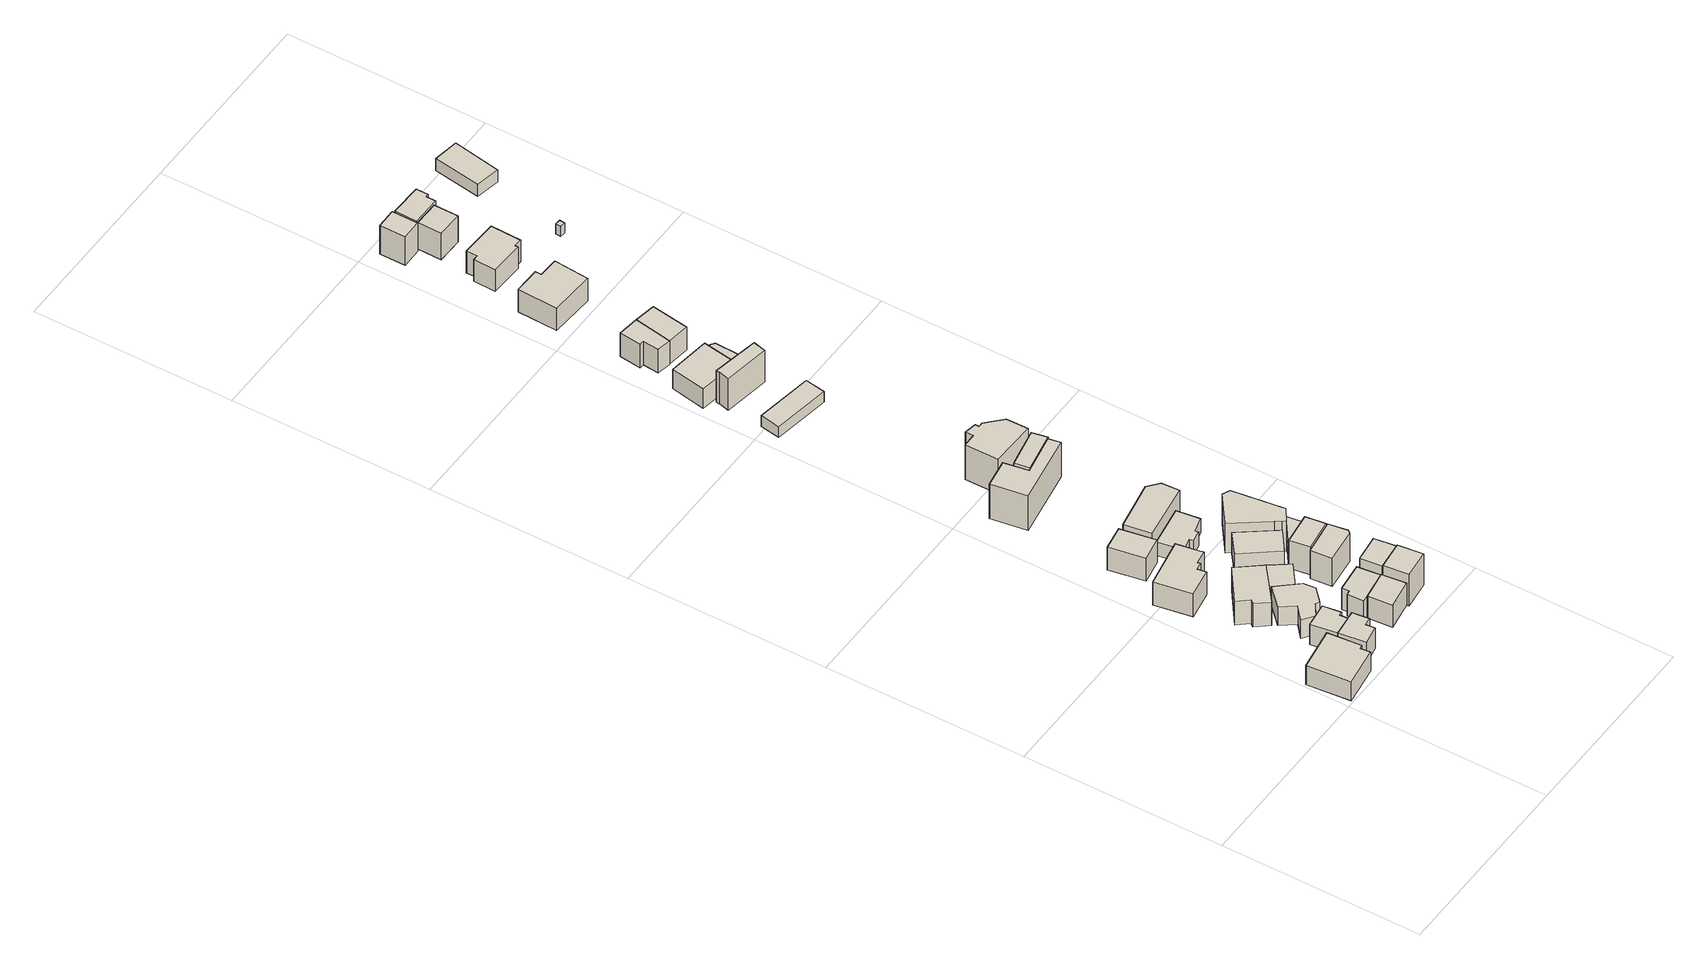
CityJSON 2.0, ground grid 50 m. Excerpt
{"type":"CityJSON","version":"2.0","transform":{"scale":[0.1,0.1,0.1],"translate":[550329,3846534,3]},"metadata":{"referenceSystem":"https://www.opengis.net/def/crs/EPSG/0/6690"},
"CityObjects":{
"building1":{"type":"Building","attributes":{"計測周辺長":43.31,"1/2500図郭":3,"区名":"東淀川区","町丁目名称":"北江口４丁目","街区番号":12,"class":"3001","usage":"411","measuredHeight":5.7,"storeysAboveGround":2,"BuildingDetailAttribute.buildingRoofEdgeArea":115,"BuildingDetailAttribute.buildingStructureType":"601","BuildingDetailAttribute.buildingStructureOrgType":"1","BuildingDetailAttribute.detailedUsage":"1120","BuildingDetailAttribute.specifiedBuildingCoverageRate":0.6,"BuildingDetailAttribute.surveyYear":2017,"BuildingRiverFloodingRiskAttribute.description":"1","BuildingRiverFloodingRiskAttribute.rank":"3","BuildingRiverFloodingRiskAttribute.depth":3.48,"BuildingRiverFloodingRiskAttribute.adminType":"1","BuildingRiverFloodingRiskAttribute.scale":"2","BuildingRiverFloodingRiskAttribute.duration":237.2,"BuildingIDAttribute.prefecture":"27","BuildingIDAttribute.city":"27114"},"geometry":[{"type":"Solid","lod":"1","boundaries":[[[[0,1,2,3,4,5]],[[4,6,7,5]],[[3,8,6,4]],[[2,9,8,3]],[[1,10,9,2]],[[0,11,10,1]],[[5,7,11,0]],[[6,8,9,10,11,7]]]]}]},
"building2":{"type":"Building","attributes":{"計測周辺長":27.05,"1/2500図郭":3,"区名":"東淀川区","町丁目名称":"北江口４丁目","街区番号":12,"class":"3001","usage":"411","measuredHeight":6.3,"storeysAboveGround":2,"BuildingDetailAttribute.buildingRoofEdgeArea":40.95,"BuildingDetailAttribute.buildingStructureType":"601","BuildingDetailAttribute.buildingStructureOrgType":"1","BuildingDetailAttribute.detailedUsage":"1110","BuildingDetailAttribute.specifiedBuildingCoverageRate":0.6,"BuildingDetailAttribute.surveyYear":2017,"BuildingRiverFloodingRiskAttribute.description":"1","BuildingRiverFloodingRiskAttribute.rank":"3","BuildingRiverFloodingRiskAttribute.depth":3.48,"BuildingRiverFloodingRiskAttribute.adminType":"1","BuildingRiverFloodingRiskAttribute.scale":"2","BuildingRiverFloodingRiskAttribute.duration":237.2,"BuildingIDAttribute.prefecture":"27","BuildingIDAttribute.city":"27114"},"geometry":[{"type":"Solid","lod":"1","boundaries":[[[[12,13,14,15,16,17,18]],[[17,19,20,18]],[[16,21,19,17]],[[15,22,21,16]],[[14,23,22,15]],[[13,24,23,14]],[[12,25,24,13]],[[18,20,25,12]],[[19,21,22,23,24,25,20]]]]}]},
"building3":{"type":"Building","attributes":{"計測周辺長":25.41,"1/2500図郭":3,"区名":"東淀川区","町丁目名称":"北江口４丁目","街区番号":12,"class":"3001","usage":"411","measuredHeight":6,"storeysAboveGround":2,"BuildingDetailAttribute.buildingRoofEdgeArea":38.56,"BuildingDetailAttribute.buildingStructureType":"601","BuildingDetailAttribute.buildingStructureOrgType":"1","BuildingDetailAttribute.detailedUsage":"1110","BuildingDetailAttribute.specifiedBuildingCoverageRate":0.6,"BuildingDetailAttribute.surveyYear":2017,"BuildingRiverFloodingRiskAttribute.description":"1","BuildingRiverFloodingRiskAttribute.rank":"3","BuildingRiverFloodingRiskAttribute.depth":3.35,"BuildingRiverFloodingRiskAttribute.adminType":"1","BuildingRiverFloodingRiskAttribute.scale":"2","BuildingRiverFloodingRiskAttribute.duration":222.32,"BuildingIDAttribute.prefecture":"27","BuildingIDAttribute.city":"27114"},"geometry":[{"type":"Solid","lod":"1","boundaries":[[[[26,27,28,29,30,31]],[[30,32,33,31]],[[29,34,32,30]],[[28,35,34,29]],[[27,36,35,28]],[[26,37,36,27]],[[31,33,37,26]],[[32,34,35,36,37,33]]]]}]},
"building4":{"type":"Building","attributes":{"計測周辺長":37.51,"1/2500図郭":3,"区名":"東淀川区","町丁目名称":"北江口４丁目","街区番号":12,"class":"3001","usage":"411","measuredHeight":5.5,"storeysAboveGround":2,"BuildingDetailAttribute.buildingRoofEdgeArea":72.08,"BuildingDetailAttribute.buildingStructureType":"601","BuildingDetailAttribute.buildingStructureOrgType":"1","BuildingDetailAttribute.detailedUsage":"1110","BuildingDetailAttribute.specifiedBuildingCoverageRate":0.6,"BuildingDetailAttribute.surveyYear":2017,"BuildingRiverFloodingRiskAttribute.description":"1","BuildingRiverFloodingRiskAttribute.rank":"3","BuildingRiverFloodingRiskAttribute.depth":3.35,"BuildingRiverFloodingRiskAttribute.adminType":"1","BuildingRiverFloodingRiskAttribute.scale":"2","BuildingRiverFloodingRiskAttribute.duration":222.32,"BuildingIDAttribute.prefecture":"27","BuildingIDAttribute.city":"27114"},"geometry":[{"type":"Solid","lod":"1","boundaries":[[[[38,39,40,41,42,43,44,45,46]],[[45,47,48,46]],[[44,49,47,45]],[[43,50,49,44]],[[42,51,50,43]],[[41,52,51,42]],[[40,53,52,41]],[[39,54,53,40]],[[38,55,54,39]],[[46,48,55,38]],[[47,49,50,51,52,53,54,55,48]]]]}]},
"building5":{"type":"Building","attributes":{"計測周辺長":37.83,"1/2500図郭":3,"区名":"東淀川区","町丁目名称":"北江口４丁目","街区番号":12,"class":"3001","usage":"411","measuredHeight":7,"storeysAboveGround":2,"BuildingDetailAttribute.buildingRoofEdgeArea":82.46,"BuildingDetailAttribute.buildingStructureType":"601","BuildingDetailAttribute.buildingStructureOrgType":"1","BuildingDetailAttribute.detailedUsage":"1110","BuildingDetailAttribute.specifiedBuildingCoverageRate":0.6,"BuildingDetailAttribute.surveyYear":2017,"BuildingRiverFloodingRiskAttribute.description":"1","BuildingRiverFloodingRiskAttribute.rank":"3","BuildingRiverFloodingRiskAttribute.depth":3.55,"BuildingRiverFloodingRiskAttribute.adminType":"1","BuildingRiverFloodingRiskAttribute.scale":"2","BuildingRiverFloodingRiskAttribute.duration":240.12,"BuildingIDAttribute.prefecture":"27","BuildingIDAttribute.city":"27114"},"geometry":[{"type":"Solid","lod":"1","boundaries":[[[[56,57,58,59,60,61]],[[60,62,63,61]],[[59,64,62,60]],[[58,65,64,59]],[[57,66,65,58]],[[56,67,66,57]],[[61,63,67,56]],[[62,64,65,66,67,63]]]]}]},
"building6":{"type":"Building","attributes":{"class":"3001","measuredHeight":6.9,"BuildingDetailAttribute.specifiedBuildingCoverageRate":0.6,"BuildingDetailAttribute.surveyYear":2017,"BuildingRiverFloodingRiskAttribute.description":"1","BuildingRiverFloodingRiskAttribute.rank":"3","BuildingRiverFloodingRiskAttribute.depth":3.55,"BuildingRiverFloodingRiskAttribute.adminType":"1","BuildingRiverFloodingRiskAttribute.scale":"2","BuildingRiverFloodingRiskAttribute.duration":240.12,"BuildingIDAttribute.prefecture":"27","BuildingIDAttribute.city":"27114"},"geometry":[{"type":"Solid","lod":"1","boundaries":[[[[68,69,70,71,72,73,74,75,76]],[[75,77,78,76]],[[74,79,77,75]],[[73,80,79,74]],[[72,81,80,73]],[[71,82,81,72]],[[70,83,82,71]],[[69,84,83,70]],[[68,85,84,69]],[[76,78,85,68]],[[77,79,80,81,82,83,84,85,78]]]]}]},
"building7":{"type":"Building","attributes":{"計測周辺長":30,"1/2500図郭":3,"区名":"東淀川区","町丁目名称":"北江口４丁目","街区番号":13,"class":"3001","usage":"412","measuredHeight":6.8,"storeysAboveGround":2,"BuildingDetailAttribute.buildingRoofEdgeArea":54.28,"BuildingDetailAttribute.buildingStructureType":"601","BuildingDetailAttribute.buildingStructureOrgType":"1","BuildingDetailAttribute.detailedUsage":"1130","BuildingDetailAttribute.specifiedBuildingCoverageRate":0.6,"BuildingDetailAttribute.surveyYear":2017,"BuildingRiverFloodingRiskAttribute.description":"1","BuildingRiverFloodingRiskAttribute.rank":"3","BuildingRiverFloodingRiskAttribute.depth":3.56,"BuildingRiverFloodingRiskAttribute.adminType":"1","BuildingRiverFloodingRiskAttribute.scale":"2","BuildingRiverFloodingRiskAttribute.duration":240.9,"BuildingIDAttribute.prefecture":"27","BuildingIDAttribute.city":"27114"},"geometry":[{"type":"Solid","lod":"1","boundaries":[[[[86,87,88,89]],[[88,90,91,89]],[[87,92,90,88]],[[86,93,92,87]],[[89,91,93,86]],[[90,92,93,91]]]]}]},
"building8":{"type":"Building","attributes":{"計測周辺長":26.68,"1/2500図郭":3,"区名":"東淀川区","町丁目名称":"北江口４丁目","街区番号":12,"class":"3001","usage":"411","measuredHeight":6.6,"storeysAboveGround":2,"BuildingDetailAttribute.buildingRoofEdgeArea":44.03,"BuildingDetailAttribute.buildingStructureType":"601","BuildingDetailAttribute.buildingStructureOrgType":"1","BuildingDetailAttribute.detailedUsage":"1110","BuildingDetailAttribute.specifiedBuildingCoverageRate":0.6,"BuildingDetailAttribute.surveyYear":2017,"BuildingRiverFloodingRiskAttribute.description":"1","BuildingRiverFloodingRiskAttribute.rank":"3","BuildingRiverFloodingRiskAttribute.depth":3.48,"BuildingRiverFloodingRiskAttribute.adminType":"1","BuildingRiverFloodingRiskAttribute.scale":"2","BuildingRiverFloodingRiskAttribute.duration":237.2,"BuildingIDAttribute.prefecture":"27","BuildingIDAttribute.city":"27114"},"geometry":[{"type":"Solid","lod":"1","boundaries":[[[[94,95,96,97]],[[96,98,99,97]],[[95,100,98,96]],[[94,101,100,95]],[[97,99,101,94]],[[98,100,101,99]]]]}]},
"building9":{"type":"Building","attributes":{"計測周辺長":28.24,"1/2500図郭":3,"区名":"東淀川区","町丁目名称":"北江口４丁目","街区番号":12,"class":"3001","usage":"411","measuredHeight":3.6,"storeysAboveGround":2,"BuildingDetailAttribute.buildingRoofEdgeArea":48.54,"BuildingDetailAttribute.buildingStructureType":"601","BuildingDetailAttribute.buildingStructureOrgType":"1","BuildingDetailAttribute.detailedUsage":"1110","BuildingDetailAttribute.specifiedBuildingCoverageRate":0.6,"BuildingDetailAttribute.surveyYear":2017,"BuildingRiverFloodingRiskAttribute.description":"1","BuildingRiverFloodingRiskAttribute.rank":"3","BuildingRiverFloodingRiskAttribute.depth":3.35,"BuildingRiverFloodingRiskAttribute.adminType":"1","BuildingRiverFloodingRiskAttribute.scale":"2","BuildingRiverFloodingRiskAttribute.duration":222.32,"BuildingIDAttribute.prefecture":"27","BuildingIDAttribute.city":"27114"},"geometry":[{"type":"Solid","lod":"1","boundaries":[[[[102,103,104,105]],[[104,106,107,105]],[[103,108,106,104]],[[102,109,108,103]],[[105,107,109,102]],[[106,108,109,107]]]]}]},
"building10":{"type":"Building","attributes":{"計測周辺長":28.86,"1/2500図郭":3,"区名":"東淀川区","町丁目名称":"北江口４丁目","街区番号":12,"class":"3001","usage":"411","measuredHeight":6.5,"storeysAboveGround":2,"BuildingDetailAttribute.buildingRoofEdgeArea":48.58,"BuildingDetailAttribute.buildingStructureType":"601","BuildingDetailAttribute.buildingStructureOrgType":"1","BuildingDetailAttribute.detailedUsage":"1110","BuildingDetailAttribute.specifiedBuildingCoverageRate":0.6,"BuildingDetailAttribute.surveyYear":2017,"BuildingRiverFloodingRiskAttribute.description":"1","BuildingRiverFloodingRiskAttribute.rank":"3","BuildingRiverFloodingRiskAttribute.depth":3.35,"BuildingRiverFloodingRiskAttribute.adminType":"1","BuildingRiverFloodingRiskAttribute.scale":"2","BuildingRiverFloodingRiskAttribute.duration":222.32,"BuildingIDAttribute.prefecture":"27","BuildingIDAttribute.city":"27114"},"geometry":[{"type":"Solid","lod":"1","boundaries":[[[[96,110,111,112,113,114,97]],[[114,115,116,97]],[[113,117,115,114]],[[112,118,117,113]],[[111,119,118,112]],[[110,120,119,111]],[[96,121,120,110]],[[97,116,121,96]],[[115,117,118,119,120,121,116]]]]}]},
"building11":{"type":"Building","attributes":{"計測周辺長":34.44,"1/2500図郭":3,"区名":"東淀川区","町丁目名称":"北江口４丁目","街区番号":12,"class":"3001","usage":"411","measuredHeight":6.3,"storeysAboveGround":2,"BuildingDetailAttribute.buildingRoofEdgeArea":69.98,"BuildingDetailAttribute.buildingStructureType":"601","BuildingDetailAttribute.buildingStructureOrgType":"1","BuildingDetailAttribute.detailedUsage":"1110","BuildingDetailAttribute.specifiedBuildingCoverageRate":0.6,"BuildingDetailAttribute.surveyYear":2017,"BuildingRiverFloodingRiskAttribute.description":"1","BuildingRiverFloodingRiskAttribute.rank":"3","BuildingRiverFloodingRiskAttribute.depth":3.55,"BuildingRiverFloodingRiskAttribute.adminType":"1","BuildingRiverFloodingRiskAttribute.scale":"2","BuildingRiverFloodingRiskAttribute.duration":240.12,"BuildingIDAttribute.prefecture":"27","BuildingIDAttribute.city":"27114"},"geometry":[{"type":"Solid","lod":"1","boundaries":[[[[122,123,124,125,126]],[[125,127,128,126]],[[124,129,127,125]],[[123,130,129,124]],[[122,131,130,123]],[[126,128,131,122]],[[127,129,130,131,128]]]]}]},
"building12":{"type":"Building","attributes":{"計測周辺長":26.52,"1/2500図郭":3,"区名":"東淀川区","町丁目名称":"北江口４丁目","街区番号":12,"class":"3001","usage":"411","measuredHeight":9.3,"storeysAboveGround":3,"BuildingDetailAttribute.buildingRoofEdgeArea":43.83,"BuildingDetailAttribute.buildingStructureType":"601","BuildingDetailAttribute.buildingStructureOrgType":"1","BuildingDetailAttribute.detailedUsage":"1110","BuildingDetailAttribute.specifiedBuildingCoverageRate":0.6,"BuildingDetailAttribute.surveyYear":2017,"BuildingRiverFloodingRiskAttribute.description":"1","BuildingRiverFloodingRiskAttribute.rank":"3","BuildingRiverFloodingRiskAttribute.depth":3.42,"BuildingRiverFloodingRiskAttribute.adminType":"1","BuildingRiverFloodingRiskAttribute.scale":"2","BuildingRiverFloodingRiskAttribute.duration":230.02,"BuildingIDAttribute.prefecture":"27","BuildingIDAttribute.city":"27114"},"geometry":[{"type":"Solid","lod":"1","boundaries":[[[[132,133,134,135]],[[134,136,137,135]],[[133,138,136,134]],[[132,139,138,133]],[[135,137,139,132]],[[136,138,139,137]]]]}]},
"building13":{"type":"Building","attributes":{"計測周辺長":34.28,"1/2500図郭":3,"区名":"東淀川区","町丁目名称":"北江口４丁目","街区番号":13,"class":"3001","usage":"411","measuredHeight":4,"storeysAboveGround":1,"BuildingDetailAttribute.buildingRoofEdgeArea":65.37,"BuildingDetailAttribute.buildingStructureType":"601","BuildingDetailAttribute.buildingStructureOrgType":"1","BuildingDetailAttribute.detailedUsage":"1110","BuildingDetailAttribute.specifiedBuildingCoverageRate":0.6,"BuildingDetailAttribute.surveyYear":2017,"BuildingRiverFloodingRiskAttribute.description":"1","BuildingRiverFloodingRiskAttribute.rank":"3","BuildingRiverFloodingRiskAttribute.depth":3.56,"BuildingRiverFloodingRiskAttribute.adminType":"1","BuildingRiverFloodingRiskAttribute.scale":"2","BuildingRiverFloodingRiskAttribute.duration":240.9,"BuildingIDAttribute.prefecture":"27","BuildingIDAttribute.city":"27114"},"geometry":[{"type":"Solid","lod":"1","boundaries":[[[[140,141,142,143,144,145,146,147]],[[146,148,149,147]],[[145,150,148,146]],[[144,151,150,145]],[[143,152,151,144]],[[142,153,152,143]],[[141,154,153,142]],[[140,155,154,141]],[[147,149,155,140]],[[148,150,151,152,153,154,155,149]]]]}]},
"building14":{"type":"Building","attributes":{"計測周辺長":24.79,"1/2500図郭":3,"区名":"東淀川区","町丁目名称":"北江口４丁目","街区番号":12,"class":"3001","usage":"413","measuredHeight":9,"storeysAboveGround":3,"BuildingDetailAttribute.buildingRoofEdgeArea":37.99,"BuildingDetailAttribute.buildingStructureType":"601","BuildingDetailAttribute.buildingStructureOrgType":"1","BuildingDetailAttribute.detailedUsage":"1150","BuildingDetailAttribute.specifiedBuildingCoverageRate":0.6,"BuildingDetailAttribute.surveyYear":2017,"BuildingRiverFloodingRiskAttribute.description":"1","BuildingRiverFloodingRiskAttribute.rank":"3","BuildingRiverFloodingRiskAttribute.depth":3.61,"BuildingRiverFloodingRiskAttribute.adminType":"1","BuildingRiverFloodingRiskAttribute.scale":"2","BuildingRiverFloodingRiskAttribute.duration":245.62,"BuildingIDAttribute.prefecture":"27","BuildingIDAttribute.city":"27114"},"geometry":[{"type":"Solid","lod":"1","boundaries":[[[[135,156,157,158,132]],[[158,159,160,132]],[[157,161,159,158]],[[156,162,161,157]],[[135,163,162,156]],[[132,160,163,135]],[[159,161,162,163,160]]]]}]},
"building15":{"type":"Building","attributes":{"計測周辺長":29.52,"1/2500図郭":3,"区名":"東淀川区","町丁目名称":"北江口４丁目","街区番号":12,"class":"3002","usage":"411","measuredHeight":8.4,"storeysAboveGround":3,"BuildingDetailAttribute.buildingRoofEdgeArea":52.19,"BuildingDetailAttribute.buildingStructureType":"610","BuildingDetailAttribute.buildingStructureOrgType":"2","BuildingDetailAttribute.detailedUsage":"1110","BuildingDetailAttribute.specifiedBuildingCoverageRate":0.6,"BuildingDetailAttribute.surveyYear":2017,"BuildingRiverFloodingRiskAttribute.description":"1","BuildingRiverFloodingRiskAttribute.rank":"3","BuildingRiverFloodingRiskAttribute.depth":3.35,"BuildingRiverFloodingRiskAttribute.adminType":"1","BuildingRiverFloodingRiskAttribute.scale":"2","BuildingRiverFloodingRiskAttribute.duration":222.32,"BuildingIDAttribute.prefecture":"27","BuildingIDAttribute.city":"27114"},"geometry":[{"type":"Solid","lod":"1","boundaries":[[[[164,165,166,167,168]],[[167,169,170,168]],[[166,171,169,167]],[[165,172,171,166]],[[164,173,172,165]],[[168,170,173,164]],[[169,171,172,173,170]]]]}]},
"building16":{"type":"Building","attributes":{"計測周辺長":41.69,"1/2500図郭":3,"区名":"東淀川区","町丁目名称":"北江口４丁目","街区番号":13,"class":"3001","usage":"412","measuredHeight":6.5,"storeysAboveGround":2,"BuildingDetailAttribute.buildingRoofEdgeArea":99.34,"BuildingDetailAttribute.buildingStructureType":"601","BuildingDetailAttribute.buildingStructureOrgType":"1","BuildingDetailAttribute.detailedUsage":"1130","BuildingDetailAttribute.specifiedBuildingCoverageRate":0.6,"BuildingDetailAttribute.surveyYear":2017,"BuildingRiverFloodingRiskAttribute.description":"1","BuildingRiverFloodingRiskAttribute.rank":"3","BuildingRiverFloodingRiskAttribute.depth":3.56,"BuildingRiverFloodingRiskAttribute.adminType":"1","BuildingRiverFloodingRiskAttribute.scale":"2","BuildingRiverFloodingRiskAttribute.duration":240.9,"BuildingIDAttribute.prefecture":"27","BuildingIDAttribute.city":"27114"},"geometry":[{"type":"Solid","lod":"1","boundaries":[[[[174,175,176,177,178]],[[177,179,180,178]],[[176,181,179,177]],[[175,182,181,176]],[[174,183,182,175]],[[178,180,183,174]],[[179,181,182,183,180]]]]}]},
"building17":{"type":"Building","attributes":{"計測周辺長":26.95,"1/2500図郭":3,"区名":"東淀川区","町丁目名称":"北江口４丁目","街区番号":12,"class":"3001","usage":"413","measuredHeight":8.3,"storeysAboveGround":3,"BuildingDetailAttribute.buildingRoofEdgeArea":42.5,"BuildingDetailAttribute.buildingStructureType":"601","BuildingDetailAttribute.buildingStructureOrgType":"1","BuildingDetailAttribute.detailedUsage":"1150","BuildingDetailAttribute.specifiedBuildingCoverageRate":0.6,"BuildingDetailAttribute.surveyYear":2017,"BuildingRiverFloodingRiskAttribute.description":"1","BuildingRiverFloodingRiskAttribute.rank":"3","BuildingRiverFloodingRiskAttribute.depth":3.35,"BuildingRiverFloodingRiskAttribute.adminType":"1","BuildingRiverFloodingRiskAttribute.scale":"2","BuildingRiverFloodingRiskAttribute.duration":222.32,"BuildingIDAttribute.prefecture":"27","BuildingIDAttribute.city":"27114"},"geometry":[{"type":"Solid","lod":"1","boundaries":[[[[184,185,186,187]],[[186,188,189,187]],[[185,190,188,186]],[[184,191,190,185]],[[187,189,191,184]],[[188,190,191,189]]]]}]},
"building18":{"type":"Building","attributes":{"計測周辺長":22.62,"1/2500図郭":3,"区名":"東淀川区","町丁目名称":"北江口４丁目","街区番号":12,"class":"3001","usage":"401","measuredHeight":6.6,"storeysAboveGround":3,"BuildingDetailAttribute.buildingRoofEdgeArea":19.5,"BuildingDetailAttribute.buildingStructureType":"601","BuildingDetailAttribute.buildingStructureOrgType":"1","BuildingDetailAttribute.detailedUsage":"1310","BuildingDetailAttribute.specifiedBuildingCoverageRate":0.6,"BuildingDetailAttribute.surveyYear":2017,"BuildingRiverFloodingRiskAttribute.description":"1","BuildingRiverFloodingRiskAttribute.rank":"3","BuildingRiverFloodingRiskAttribute.depth":3.55,"BuildingRiverFloodingRiskAttribute.adminType":"1","BuildingRiverFloodingRiskAttribute.scale":"2","BuildingRiverFloodingRiskAttribute.duration":240.12,"BuildingIDAttribute.prefecture":"27","BuildingIDAttribute.city":"27114"},"geometry":[{"type":"Solid","lod":"1","boundaries":[[[[186,192,187]],[[192,193,194,187]],[[186,195,193,192]],[[187,194,195,186]],[[193,195,194]]]]}]},
"building19":{"type":"Building","attributes":{"計測周辺長":53.39,"1/2500図郭":3,"区名":"東淀川区","町丁目名称":"北江口４丁目","街区番号":14,"class":"3002","usage":"414","measuredHeight":10.3,"storeysAboveGround":3,"BuildingDetailAttribute.buildingRoofEdgeArea":95.9,"BuildingDetailAttribute.buildingStructureType":"610","BuildingDetailAttribute.buildingStructureOrgType":"2","BuildingDetailAttribute.detailedUsage":"1140","BuildingDetailAttribute.specifiedBuildingCoverageRate":0.8,"BuildingDetailAttribute.surveyYear":2017,"BuildingRiverFloodingRiskAttribute.description":"1","BuildingRiverFloodingRiskAttribute.rank":"3","BuildingRiverFloodingRiskAttribute.depth":3.5,"BuildingRiverFloodingRiskAttribute.adminType":"1","BuildingRiverFloodingRiskAttribute.scale":"2","BuildingRiverFloodingRiskAttribute.duration":234.48,"BuildingIDAttribute.prefecture":"27","BuildingIDAttribute.city":"27114"},"geometry":[{"type":"Solid","lod":"1","boundaries":[[[[196,197,198,199,200,201]],[[200,202,203,201]],[[199,204,202,200]],[[198,205,204,199]],[[197,206,205,198]],[[196,207,206,197]],[[201,203,207,196]],[[202,204,205,206,207,203]]]]}]},
"building20":{"type":"Building","attributes":{"計測周辺長":41.24,"1/2500図郭":3,"区名":"東淀川区","町丁目名称":"北江口４丁目","街区番号":12,"class":"3002","usage":"413","measuredHeight":9,"storeysAboveGround":3,"BuildingDetailAttribute.buildingRoofEdgeArea":96.65,"BuildingDetailAttribute.buildingStructureType":"610","BuildingDetailAttribute.buildingStructureOrgType":"2","BuildingDetailAttribute.detailedUsage":"1150","BuildingDetailAttribute.specifiedBuildingCoverageRate":0.6,"BuildingDetailAttribute.surveyYear":2017,"BuildingRiverFloodingRiskAttribute.description":"1","BuildingRiverFloodingRiskAttribute.rank":"3","BuildingRiverFloodingRiskAttribute.depth":3.55,"BuildingRiverFloodingRiskAttribute.adminType":"1","BuildingRiverFloodingRiskAttribute.scale":"2","BuildingRiverFloodingRiskAttribute.duration":240.12,"BuildingIDAttribute.prefecture":"27","BuildingIDAttribute.city":"27114"},"geometry":[{"type":"Solid","lod":"1","boundaries":[[[[126,208,209,210,211,212,122]],[[212,213,214,122]],[[211,215,213,212]],[[210,216,215,211]],[[209,217,216,210]],[[208,218,217,209]],[[126,219,218,208]],[[122,214,219,126]],[[213,215,216,217,218,219,214]]]]}]},
"building21":{"type":"Building","attributes":{"計測周辺長":27.66,"1/2500図郭":3,"区名":"東淀川区","町丁目名称":"北江口４丁目","街区番号":14,"class":"3002","usage":"411","measuredHeight":9.3,"storeysAboveGround":3,"BuildingDetailAttribute.buildingRoofEdgeArea":38.12,"BuildingDetailAttribute.buildingStructureType":"610","BuildingDetailAttribute.buildingStructureOrgType":"2","BuildingDetailAttribute.detailedUsage":"1110","BuildingDetailAttribute.specifiedBuildingCoverageRate":0.8,"BuildingDetailAttribute.surveyYear":2017,"BuildingRiverFloodingRiskAttribute.description":"1","BuildingRiverFloodingRiskAttribute.rank":"3","BuildingRiverFloodingRiskAttribute.depth":3.5,"BuildingRiverFloodingRiskAttribute.adminType":"1","BuildingRiverFloodingRiskAttribute.scale":"2","BuildingRiverFloodingRiskAttribute.duration":234.48,"BuildingIDAttribute.prefecture":"27","BuildingIDAttribute.city":"27114"},"geometry":[{"type":"Solid","lod":"1","boundaries":[[[[220,221,222,223]],[[222,224,225,223]],[[221,226,224,222]],[[220,227,226,221]],[[223,225,227,220]],[[224,226,227,225]]]]}]},
"building22":{"type":"Building","attributes":{"計測周辺長":40.86,"1/2500図郭":3,"区名":"東淀川区","町丁目名称":"北江口４丁目","街区番号":14,"class":"3002","usage":"413","measuredHeight":10.3,"storeysAboveGround":3,"BuildingDetailAttribute.buildingRoofEdgeArea":96.34,"BuildingDetailAttribute.buildingStructureType":"610","BuildingDetailAttribute.buildingStructureOrgType":"2","BuildingDetailAttribute.detailedUsage":"1150","BuildingDetailAttribute.specifiedBuildingCoverageRate":0.8,"BuildingDetailAttribute.surveyYear":2017,"BuildingRiverFloodingRiskAttribute.description":"1","BuildingRiverFloodingRiskAttribute.rank":"3","BuildingRiverFloodingRiskAttribute.depth":3.5,"BuildingRiverFloodingRiskAttribute.adminType":"1","BuildingRiverFloodingRiskAttribute.scale":"2","BuildingRiverFloodingRiskAttribute.duration":234.48,"BuildingIDAttribute.prefecture":"27","BuildingIDAttribute.city":"27114"},"geometry":[{"type":"Solid","lod":"1","boundaries":[[[[228,229,230,231,232,233,234,235,236]],[[235,237,238,236]],[[234,239,237,235]],[[233,240,239,234]],[[232,241,240,233]],[[231,242,241,232]],[[230,243,242,231]],[[229,244,243,230]],[[228,245,244,229]],[[236,238,245,228]],[[237,239,240,241,242,243,244,245,238]]]]}]},
"building23":{"type":"Building","attributes":{"計測周辺長":38.87,"1/2500図郭":3,"区名":"東淀川区","町丁目名称":"井高野２丁目","街区番号":1,"class":"3003","usage":"441","measuredHeight":3.2,"storeysAboveGround":1,"BuildingDetailAttribute.buildingRoofEdgeArea":72.65,"BuildingDetailAttribute.buildingStructureType":"610","BuildingDetailAttribute.buildingStructureOrgType":"2","BuildingDetailAttribute.detailedUsage":"1520","BuildingDetailAttribute.specifiedBuildingCoverageRate":0.6,"BuildingDetailAttribute.surveyYear":2017,"BuildingRiverFloodingRiskAttribute.description":"1","BuildingRiverFloodingRiskAttribute.rank":"3","BuildingRiverFloodingRiskAttribute.depth":3.14,"BuildingRiverFloodingRiskAttribute.adminType":"1","BuildingRiverFloodingRiskAttribute.scale":"2","BuildingRiverFloodingRiskAttribute.duration":197.02,"BuildingIDAttribute.prefecture":"27","BuildingIDAttribute.city":"27114"},"geometry":[{"type":"Solid","lod":"1","boundaries":[[[[246,247,248,249]],[[248,250,251,249]],[[247,252,250,248]],[[246,253,252,247]],[[249,251,253,246]],[[250,252,253,251]]]]}]},
"building24":{"type":"Building","attributes":{"計測周辺長":39.05,"1/2500図郭":3,"区名":"東淀川区","町丁目名称":"井高野２丁目","街区番号":1,"class":"3001","usage":"402","measuredHeight":5.8,"storeysAboveGround":2,"BuildingDetailAttribute.buildingRoofEdgeArea":94.72,"BuildingDetailAttribute.buildingStructureType":"610","BuildingDetailAttribute.buildingStructureOrgType":"2","BuildingDetailAttribute.detailedUsage":"1240","BuildingDetailAttribute.specifiedBuildingCoverageRate":0.6,"BuildingDetailAttribute.surveyYear":2017,"BuildingRiverFloodingRiskAttribute.description":"1","BuildingRiverFloodingRiskAttribute.rank":"3","BuildingRiverFloodingRiskAttribute.depth":3.02,"BuildingRiverFloodingRiskAttribute.adminType":"1","BuildingRiverFloodingRiskAttribute.scale":"2","BuildingRiverFloodingRiskAttribute.duration":180.42,"BuildingIDAttribute.prefecture":"27","BuildingIDAttribute.city":"27114"},"geometry":[{"type":"Solid","lod":"1","boundaries":[[[[254,255,256,257]],[[256,258,259,257]],[[255,260,258,256]],[[254,261,260,255]],[[257,259,261,254]],[[258,260,261,259]]]]}]},
"building25":{"type":"Building","attributes":{"計測周辺長":30.3,"1/2500図郭":3,"区名":"東淀川区","町丁目名称":"井高野２丁目","街区番号":1,"class":"3001","usage":"413","measuredHeight":9.3,"storeysAboveGround":3,"BuildingDetailAttribute.buildingRoofEdgeArea":40.41,"BuildingDetailAttribute.buildingStructureType":"601","BuildingDetailAttribute.buildingStructureOrgType":"1","BuildingDetailAttribute.detailedUsage":"1150","BuildingDetailAttribute.specifiedBuildingCoverageRate":0.6,"BuildingDetailAttribute.surveyYear":2017,"BuildingRiverFloodingRiskAttribute.description":"1","BuildingRiverFloodingRiskAttribute.rank":"3","BuildingRiverFloodingRiskAttribute.depth":3.02,"BuildingRiverFloodingRiskAttribute.adminType":"1","BuildingRiverFloodingRiskAttribute.scale":"2","BuildingRiverFloodingRiskAttribute.duration":180.42,"BuildingIDAttribute.prefecture":"27","BuildingIDAttribute.city":"27114"},"geometry":[{"type":"Solid","lod":"1","boundaries":[[[[262,263,264,265,266,267]],[[266,268,269,267]],[[265,270,268,266]],[[264,271,270,265]],[[263,272,271,264]],[[262,273,272,263]],[[267,269,273,262]],[[268,270,271,272,273,269]]]]}]},
"building26":{"type":"Building","attributes":{"計測周辺長":29.37,"1/2500図郭":3,"区名":"東淀川区","町丁目名称":"井高野２丁目","街区番号":1,"class":"3001","usage":"411","measuredHeight":7,"storeysAboveGround":2,"BuildingDetailAttribute.buildingRoofEdgeArea":43.28,"BuildingDetailAttribute.buildingStructureType":"601","BuildingDetailAttribute.buildingStructureOrgType":"1","BuildingDetailAttribute.detailedUsage":"1110","BuildingDetailAttribute.specifiedBuildingCoverageRate":0.6,"BuildingDetailAttribute.surveyYear":2017,"BuildingRiverFloodingRiskAttribute.description":"1","BuildingRiverFloodingRiskAttribute.rank":"3","BuildingRiverFloodingRiskAttribute.depth":3.05,"BuildingRiverFloodingRiskAttribute.adminType":"1","BuildingRiverFloodingRiskAttribute.scale":"2","BuildingRiverFloodingRiskAttribute.duration":182.48,"BuildingIDAttribute.prefecture":"27","BuildingIDAttribute.city":"27114"},"geometry":[{"type":"Solid","lod":"1","boundaries":[[[[274,275,276,277,278,279]],[[278,280,281,279]],[[277,282,280,278]],[[276,283,282,277]],[[275,284,283,276]],[[274,285,284,275]],[[279,281,285,274]],[[280,282,283,284,285,281]]]]}]},
"building27":{"type":"Building","attributes":{"計測周辺長":23.47,"1/2500図郭":3,"区名":"東淀川区","町丁目名称":"井高野２丁目","街区番号":1,"class":"3001","usage":"402","measuredHeight":4.8,"storeysAboveGround":1,"BuildingDetailAttribute.buildingRoofEdgeArea":23.53,"BuildingDetailAttribute.buildingStructureType":"610","BuildingDetailAttribute.buildingStructureOrgType":"2","BuildingDetailAttribute.detailedUsage":"1240","BuildingDetailAttribute.specifiedBuildingCoverageRate":0.6,"BuildingDetailAttribute.surveyYear":2017,"BuildingRiverFloodingRiskAttribute.description":"1","BuildingRiverFloodingRiskAttribute.rank":"3","BuildingRiverFloodingRiskAttribute.depth":3.02,"BuildingRiverFloodingRiskAttribute.adminType":"1","BuildingRiverFloodingRiskAttribute.scale":"2","BuildingRiverFloodingRiskAttribute.duration":180.42,"BuildingIDAttribute.prefecture":"27","BuildingIDAttribute.city":"27114"},"geometry":[{"type":"Solid","lod":"1","boundaries":[[[[286,287,288,289,290]],[[289,291,292,290]],[[288,293,291,289]],[[287,294,293,288]],[[286,295,294,287]],[[290,292,295,286]],[[291,293,294,295,292]]]]}]},
"building28":{"type":"Building","attributes":{"計測周辺長":29.93,"1/2500図郭":3,"区名":"東淀川区","町丁目名称":"井高野２丁目","街区番号":1,"class":"3001","usage":"411","measuredHeight":6.9,"storeysAboveGround":2,"BuildingDetailAttribute.buildingRoofEdgeArea":51.81,"BuildingDetailAttribute.buildingStructureType":"601","BuildingDetailAttribute.buildingStructureOrgType":"1","BuildingDetailAttribute.detailedUsage":"1110","BuildingDetailAttribute.specifiedBuildingCoverageRate":0.6,"BuildingDetailAttribute.surveyYear":2017,"BuildingRiverFloodingRiskAttribute.description":"1","BuildingRiverFloodingRiskAttribute.rank":"3","BuildingRiverFloodingRiskAttribute.depth":3.05,"BuildingRiverFloodingRiskAttribute.adminType":"1","BuildingRiverFloodingRiskAttribute.scale":"2","BuildingRiverFloodingRiskAttribute.duration":182.48,"BuildingIDAttribute.prefecture":"27","BuildingIDAttribute.city":"27114"},"geometry":[{"type":"Solid","lod":"1","boundaries":[[[[296,297,298,299]],[[298,285,281,299]],[[297,300,285,298]],[[296,301,300,297]],[[299,281,301,296]],[[285,300,301,281]]]]}]},
"building29":{"type":"Building","attributes":{"計測周辺長":43.08,"1/2500図郭":3,"区名":"東淀川区","町丁目名称":"井高野２丁目","街区番号":1,"class":"3001","usage":"411","measuredHeight":6.7,"storeysAboveGround":2,"BuildingDetailAttribute.buildingRoofEdgeArea":108.81,"BuildingDetailAttribute.buildingStructureType":"601","BuildingDetailAttribute.buildingStructureOrgType":"1","BuildingDetailAttribute.detailedUsage":"1110","BuildingDetailAttribute.specifiedBuildingCoverageRate":0.6,"BuildingDetailAttribute.surveyYear":2017,"BuildingRiverFloodingRiskAttribute.description":"1","BuildingRiverFloodingRiskAttribute.rank":"3","BuildingRiverFloodingRiskAttribute.depth":3.17,"BuildingRiverFloodingRiskAttribute.adminType":"1","BuildingRiverFloodingRiskAttribute.scale":"2","BuildingRiverFloodingRiskAttribute.duration":194.88,"BuildingIDAttribute.prefecture":"27","BuildingIDAttribute.city":"27114"},"geometry":[{"type":"Solid","lod":"1","boundaries":[[[[302,303,304,305,306,307]],[[306,308,309,307]],[[305,310,308,306]],[[304,311,310,305]],[[303,312,311,304]],[[302,313,312,303]],[[307,309,313,302]],[[308,310,311,312,313,309]]]]}]},
"building30":{"type":"Building","attributes":{"区名":"東淀川区","町丁目名称":"井高野２丁目","街区番号":4,"class":"3001","usage":"411","measuredHeight":8.6,"BuildingDetailAttribute.buildingRoofEdgeArea":31.85,"BuildingDetailAttribute.detailedUsage":"1110","BuildingDetailAttribute.specifiedBuildingCoverageRate":0.6,"BuildingDetailAttribute.surveyYear":2017,"BuildingRiverFloodingRiskAttribute.description":"1","BuildingRiverFloodingRiskAttribute.rank":"3","BuildingRiverFloodingRiskAttribute.depth":3.51,"BuildingRiverFloodingRiskAttribute.adminType":"1","BuildingRiverFloodingRiskAttribute.scale":"2","BuildingRiverFloodingRiskAttribute.duration":227.97,"BuildingIDAttribute.prefecture":"27","BuildingIDAttribute.city":"27114"},"geometry":[{"type":"Solid","lod":"1","boundaries":[[[[314,315,316,317]],[[316,318,319,317]],[[315,320,318,316]],[[314,321,320,315]],[[317,319,321,314]],[[318,320,321,319]]]]}]},
"building31":{"type":"Building","attributes":{"計測周辺長":37.54,"1/2500図郭":3,"区名":"東淀川区","町丁目名称":"井高野２丁目","街区番号":4,"class":"3001","usage":"411","measuredHeight":6.4,"storeysAboveGround":2,"BuildingDetailAttribute.buildingRoofEdgeArea":82.19,"BuildingDetailAttribute.buildingStructureType":"601","BuildingDetailAttribute.buildingStructureOrgType":"1","BuildingDetailAttribute.detailedUsage":"1110","BuildingDetailAttribute.specifiedBuildingCoverageRate":0.6,"BuildingDetailAttribute.surveyYear":2017,"BuildingRiverFloodingRiskAttribute.description":"1","BuildingRiverFloodingRiskAttribute.rank":"3","BuildingRiverFloodingRiskAttribute.depth":3.27,"BuildingRiverFloodingRiskAttribute.adminType":"1","BuildingRiverFloodingRiskAttribute.scale":"2","BuildingRiverFloodingRiskAttribute.duration":204.87,"BuildingIDAttribute.prefecture":"27","BuildingIDAttribute.city":"27114"},"geometry":[{"type":"Solid","lod":"1","boundaries":[[[[322,323,324,325,326,327,328,329]],[[328,330,331,329]],[[327,332,330,328]],[[326,333,332,327]],[[325,334,333,326]],[[324,335,334,325]],[[323,336,335,324]],[[322,337,336,323]],[[329,331,337,322]],[[330,332,333,334,335,336,337,331]]]]}]},
"building32":{"type":"Building","attributes":{"区名":"東淀川区","町丁目名称":"井高野２丁目","街区番号":4,"class":"3001","usage":"411","measuredHeight":7.8,"BuildingDetailAttribute.buildingRoofEdgeArea":38.72,"BuildingDetailAttribute.detailedUsage":"1110","BuildingDetailAttribute.specifiedBuildingCoverageRate":0.6,"BuildingDetailAttribute.surveyYear":2017,"BuildingRiverFloodingRiskAttribute.description":"1","BuildingRiverFloodingRiskAttribute.rank":"3","BuildingRiverFloodingRiskAttribute.depth":3.27,"BuildingRiverFloodingRiskAttribute.adminType":"1","BuildingRiverFloodingRiskAttribute.scale":"2","BuildingRiverFloodingRiskAttribute.duration":204.87,"BuildingIDAttribute.prefecture":"27","BuildingIDAttribute.city":"27114"},"geometry":[{"type":"Solid","lod":"1","boundaries":[[[[338,339,340,341]],[[340,342,343,341]],[[339,344,342,340]],[[338,345,344,339]],[[341,343,345,338]],[[342,344,345,343]]]]}]},
"building33":{"type":"Building","attributes":{"区名":"東淀川区","町丁目名称":"井高野２丁目","街区番号":4,"class":"3001","usage":"411","measuredHeight":8.2,"BuildingDetailAttribute.buildingRoofEdgeArea":43.3,"BuildingDetailAttribute.detailedUsage":"1110","BuildingDetailAttribute.specifiedBuildingCoverageRate":0.6,"BuildingDetailAttribute.surveyYear":2017,"BuildingRiverFloodingRiskAttribute.description":"1","BuildingRiverFloodingRiskAttribute.rank":"3","BuildingRiverFloodingRiskAttribute.depth":3.51,"BuildingRiverFloodingRiskAttribute.adminType":"1","BuildingRiverFloodingRiskAttribute.scale":"2","BuildingRiverFloodingRiskAttribute.duration":227.97,"BuildingIDAttribute.prefecture":"27","BuildingIDAttribute.city":"27114"},"geometry":[{"type":"Solid","lod":"1","boundaries":[[[[346,347,348,349,350,351]],[[350,352,353,351]],[[349,354,352,350]],[[348,355,354,349]],[[347,356,355,348]],[[346,357,356,347]],[[351,353,357,346]],[[352,354,355,356,357,353]]]]}]},
"building34":{"type":"Building","attributes":{"class":"3001","BuildingDetailAttribute.specifiedBuildingCoverageRate":0.6,"BuildingDetailAttribute.surveyYear":2017,"BuildingRiverFloodingRiskAttribute.description":"1","BuildingRiverFloodingRiskAttribute.rank":"3","BuildingRiverFloodingRiskAttribute.depth":3.27,"BuildingRiverFloodingRiskAttribute.adminType":"1","BuildingRiverFloodingRiskAttribute.scale":"2","BuildingRiverFloodingRiskAttribute.duration":204.87,"BuildingIDAttribute.prefecture":"27","BuildingIDAttribute.city":"27114"},"geometry":[{"type":"Solid","lod":"1","boundaries":[[[[358,359,360,361]],[[360,362,363,361]],[[359,364,362,360]],[[358,365,364,359]],[[361,363,365,358]],[[362,364,365,363]]]]}]},
"building35":{"type":"Building","attributes":{"計測周辺長":36.59,"1/2500図郭":3,"区名":"東淀川区","町丁目名称":"井高野２丁目","街区番号":7,"class":"3001","usage":"431","measuredHeight":3.6,"storeysAboveGround":1,"BuildingDetailAttribute.buildingRoofEdgeArea":75.12,"BuildingDetailAttribute.buildingStructureType":"610","BuildingDetailAttribute.buildingStructureOrgType":"2","BuildingDetailAttribute.detailedUsage":"1720","BuildingDetailAttribute.specifiedBuildingCoverageRate":0.6,"BuildingDetailAttribute.surveyYear":2017,"BuildingRiverFloodingRiskAttribute.description":"1","BuildingRiverFloodingRiskAttribute.rank":"3","BuildingRiverFloodingRiskAttribute.depth":3.51,"BuildingRiverFloodingRiskAttribute.adminType":"1","BuildingRiverFloodingRiskAttribute.scale":"2","BuildingRiverFloodingRiskAttribute.duration":227.97,"BuildingIDAttribute.prefecture":"27","BuildingIDAttribute.city":"27114"},"geometry":[{"type":"Solid","lod":"1","boundaries":[[[[366,367,368,369]],[[368,370,371,369]],[[367,372,370,368]],[[366,373,372,367]],[[369,371,373,366]],[[370,372,373,371]]]]}]}
},
"vertices":[
[7,112,7],[115,128,7],[123,45,7],[113,43,7],[116,18,7],[18,4,7],[116,18,64],[18,4,64],[113,43,64],[123,45,64],[115,128,64],[7,112,64],
[172,111,8],[190,113,8],[195,71,8],[175,68,8],[178,46,8],[131,38,8],[122,105,8],[131,38,70],[122,105,70],[178,46,70],[175,68,70],[195,71,70],[190,113,70],[172,111,70],
[122,105,9],[112,170,9],[174,178,9],[180,133,9],[170,131,9],[172,111,9],[170,131,69],[172,111,69],[180,133,69],[174,178,69],[112,170,69],[122,105,69],
[116,195,10],[149,223,10],[123,258,10],[168,303,10],[213,251,10],[216,221,10],[184,191,10],[174,196,10],[144,175,10],[174,196,65],[144,175,65],[184,191,65],[216,221,65],[213,251,65],[168,303,65],[123,258,65],[149,223,65],[116,195,65],
[93,302,7],[100,310,7],[78,337,7],[162,398,7],[207,341,7],[118,270,7],[207,341,77],[118,270,77],[162,398,77],[78,337,77],[100,310,77],[93,302,77],
[34,516,8],[157,538,8],[166,487,8],[169,473,8],[135,467,8],[136,460,8],[118,457,8],[121,436,8],[50,424,8],[121,436,77],[50,424,77],[118,457,77],[136,460,77],[135,467,77],[169,473,77],[166,487,77],[157,538,77],[34,516,77],
[72,655,7],[132,665,7],[148,578,7],[88,567,7],[148,578,75],[88,567,75],[132,665,75],[72,655,75],
[323,60,10],[250,49,10],[245,109,10],[316,120,10],[245,109,76],[316,120,76],[250,49,76],[323,60,76],
[168,308,9],[232,361,9],[268,312,9],[203,263,9],[268,312,45],[203,263,45],[232,361,45],[168,308,45],
[230,109,10],[227,149,10],[239,151,10],[237,169,10],[309,177,10],[309,177,74],[316,120,74],[237,169,74],[239,151,74],[227,149,74],[230,109,74],[245,109,74],
[320,372,8],[268,334,8],[204,418,8],[256,459,8],[310,386,8],[256,459,71],[310,386,71],[204,418,71],[268,334,71],[320,372,71],
[387,125,9],[395,63,9],[325,55,9],[318,117,9],[325,55,102],[318,117,102],[395,63,102],[387,125,102],
[208,536,7],[176,528,7],[165,591,7],[267,607,7],[275,549,7],[238,539,7],[238,531,7],[211,526,7],[238,531,48],[211,526,48],[238,539,48],[275,549,48],[267,607,48],[165,591,48],[176,528,48],[208,536,48],
[318,120,9],[312,172,9],[379,180,9],[379,180,99],[387,125,99],[312,172,99],[318,120,99],[318,117,99],
[281,277,9],[369,289,9],[376,242,9],[370,234,9],[286,224,9],[370,234,93],[286,224,93],[376,242,93],[369,289,93],[281,277,93],
[149,665,8],[272,687,8],[299,664,8],[302,619,8],[160,598,8],[302,619,73],[160,598,73],[299,664,73],[272,687,73],[149,665,73],
[369,292,9],[291,282,9],[283,332,9],[362,342,9],[283,332,92],[362,342,92],[291,282,92],[369,292,92],
[356,385,9],[356,385,75],[362,342,75],[283,332,75],
[66,949,9],[136,960,9],[147,900,9],[249,919,9],[255,889,9],[80,860,9],[255,889,112],[80,860,112],[249,919,112],[147,900,112],[136,960,112],[66,949,112],
[249,471,8],[321,524,8],[339,516,8],[357,387,8],[325,365,8],[325,365,97],[320,372,97],[357,387,97],[339,516,97],[321,524,97],[249,471,97],[310,386,97],
[156,945,8],[254,964,8],[262,926,8],[162,908,8],[262,926,102],[162,908,102],[254,964,102],[156,945,102],
[141,975,7],[140,1058,7],[173,1058,7],[173,1078,7],[203,1073,7],[203,1063,7],[215,1063,7],[253,1026,7],[254,971,7],[253,1026,110],[254,971,110],[215,1063,110],[203,1063,110],[203,1073,110],[173,1078,110],[173,1058,110],[140,1058,110],[141,975,110],
[29,1457,12],[37,1507,12],[179,1484,12],[171,1434,12],[179,1484,44],[171,1434,44],[37,1507,44],[29,1457,44],
[15,1639,13],[31,1726,13],[134,1712,13],[120,1622,13],[134,1712,71],[120,1622,71],[31,1726,71],[15,1639,71],
[47,1619,12],[46,1619,12],[47,1627,12],[162,1605,12],[155,1573,12],[40,1592,12],[155,1573,106],[40,1592,106],[162,1605,106],[47,1627,106],[46,1619,106],[47,1619,106],
[91,1772,11],[56,1779,11],[60,1819,11],[48,1819,11],[55,1874,11],[107,1867,11],[55,1874,81],[107,1867,81],[48,1819,81],[60,1819,81],[56,1779,81],[91,1772,81],
[134,1712,14],[154,1698,14],[152,1635,14],[155,1615,14],[120,1622,14],[155,1615,62],[120,1622,62],[152,1635,62],[154,1698,62],[134,1712,62],
[160,1858,12],[146,1765,12],[91,1772,12],[107,1867,12],[146,1765,81],[160,1858,81],
[51,2032,7],[55,2132,7],[120,2130,7],[120,2115,7],[170,2113,7],[163,2025,7],[170,2113,74],[163,2025,74],[120,2115,74],[120,2130,74],[55,2132,74],[51,2032,74],
[44,2410,7],[44,2474,7],[94,2475,7],[94,2410,7],[94,2475,92],[94,2410,92],[44,2474,92],[44,2410,92],
[81,2207,6],[83,2262,6],[96,2262,6],[96,2289,6],[188,2285,6],[186,2210,6],[166,2210,6],[166,2203,6],[166,2210,71],[166,2203,71],[186,2210,71],[188,2285,71],[96,2289,71],[96,2262,71],[83,2262,71],[81,2207,71],
[101,2356,5],[102,2416,5],[166,2415,5],[166,2355,5],[166,2415,83],[166,2355,83],[102,2416,83],[101,2356,83],
[102,2418,5],[103,2474,5],[184,2472,5],[184,2442,5],[176,2442,5],[176,2417,5],[176,2442,86],[176,2417,86],[184,2442,86],[184,2472,86],[103,2474,86],[102,2418,86],
[283,2170,22],[284,2184,22],[298,2183,22],[297,2169,22],[298,2183,52],[297,2169,52],[284,2184,52],[283,2170,52],
[290,2384,22],[308,2502,22],[371,2492,22],[350,2372,22],[371,2492,58],[350,2372,58],[308,2502,58],[290,2384,58]
]}
